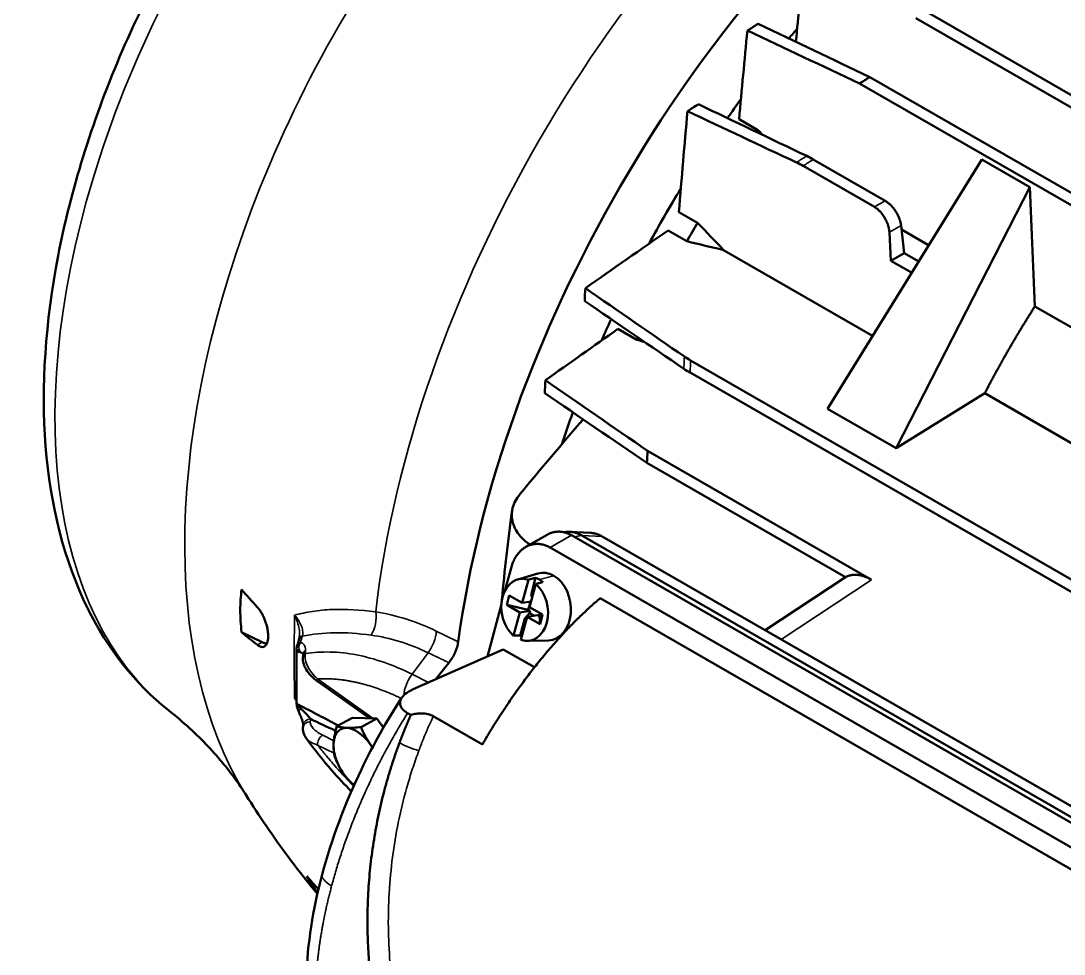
# Model space of a CAD drawing. Header units: millimetres. Extents: x 708 to 3306, y 798 to 2244.
# Drawn here: x 2744.2 to 2943.5, y 1126.9 to 1305.2 of the extents above; entities that cross this region are included whole.
import ezdxf

# ---------------------------------------------------------------- set-up
doc = ezdxf.new("R2010")
doc.units = ezdxf.units.MM
doc.header["$LTSCALE"] = 10
doc.layers.add('Visible (ISO)', color=7, linetype='Continuous', lineweight=50)
doc.layers.add('Visible Narrow (ISO)', color=7, linetype='Continuous', lineweight=35)

msp = doc.modelspace()

# ---------------------------------------------------------------- linework, layer by layer
at = {"layer": 'Visible (ISO)'}
for p, q in [((2915.11, 1305.78), (3086.25, 1207.23)), ((2917.09, 1307), (3088.37, 1208.36)), ((2904.39, 1293.27), (3075.51, 1194.73)), ((2906.35, 1294.5), (3077.65, 1195.86)), ((2881.36, 1286.43), (2884.95, 1284.36)), ((2893.6, 1277.52), (2907.21, 1269.67)), ((2895.53, 1278.76), (2909.26, 1270.85)), ((2898.24, 1231.1), (2927.71, 1278.75)), ((2927.71, 1278.75), (2936.89, 1273.46)), ((2911.34, 1223.56), (2936.89, 1273.46)), ((2936.89, 1273.46), (2937.86, 1250.68)), ((2869.86, 1268.71), (2873.45, 1266.64)), ((2912.93, 1260.85), (2912.31, 1266.13)), ((2912.4, 1265.34), (2917.57, 1262.36)), ((2871.42, 1263.12), (2867.83, 1265.19)), ((2910.08, 1264.85), (2910.38, 1259.39)), ((2878.41, 1261.44), (2906.87, 1245.05)), ((2912.93, 1260.85), (2910.38, 1259.39)), ((2910.38, 1259.39), (2914.33, 1257.12)), ((2915.67, 1259.28), (2912.93, 1260.85)), ((2937.86, 1250.68), (3016.22, 1205.56)), ((2861.82, 1244.29), (2858.23, 1246.36)), ((2872.12, 1240.32), (3003.71, 1164.55)), ((2872.01, 1238.02), (3002.65, 1162.79)), ((2928.29, 1234.07), (2911.34, 1223.56)), ((3005.79, 1189.44), (2928.29, 1234.07)), ((2911.34, 1223.56), (2898.24, 1231.1)), ((2863.87, 1223.08), (2906.68, 1198.43)), ((2863.78, 1220.77), (2901.7, 1198.93)), ((2847.93, 1207.51), (2848.17, 1207.55)), ((2852.98, 1207.4), (2849.06, 1207.59)), ((2844.71, 1207.04), (2840.63, 1204.7)), ((2978.54, 1132.54), (2849.36, 1206.93)), ((2980.38, 1132.58), (2851.32, 1206.9)), ((2983.49, 1132.86), (2855.25, 1206.71)), ((2972.72, 1131.2), (2845.28, 1204.59)), ((2836.66, 1196.34), (2837.81, 1200.65)), ((2839.09, 1198.51), (2842.96, 1199.64)), ((2839.96, 1194.01), (2841.14, 1198.45)), ((2841.37, 1193.2), (2842.55, 1197.63)), ((2842.51, 1198.82), (2841.65, 1195.58)), ((2901.7, 1198.93), (2886.33, 1188.8)), ((2841.96, 1195.4), (2841.65, 1195.58)), ((2841.65, 1195.58), (2841.88, 1195.13)), ((2833.32, 1183.8), (2835.97, 1193.77)), ((2837.48, 1195.43), (2837, 1193.62)), ((2837, 1193.62), (2839.47, 1192.19)), ((2837, 1193.62), (2841.11, 1192.71)), ((2837.48, 1195.43), (2839.96, 1194.01)), ((2839.96, 1194.01), (2841.66, 1194.27)), ((2841.52, 1194.25), (2841.11, 1192.71)), ((2961.22, 1133.63), (2854.84, 1194.9)), ((2838.29, 1187.76), (2839.47, 1192.19)), ((2839.47, 1192.19), (2841.47, 1192.5)), ((2840.44, 1191.04), (2841.34, 1192.05)), ((2840.89, 1191.38), (2842.88, 1191.69)), ((2841.47, 1192.5), (2841.11, 1192.71)), ((2841.47, 1192.5), (2841.34, 1192.05)), ((2841.34, 1192.05), (2842.16, 1191.58)), ((2841.37, 1193.2), (2843.84, 1191.77)), ((2843.23, 1191.49), (2842.88, 1191.69)), ((2843.38, 1192.04), (2843.23, 1191.49)), ((2843.84, 1191.77), (2843.36, 1189.95)), ((2839.58, 1187.8), (2840.44, 1191.04)), ((2839.7, 1186.94), (2840.89, 1191.38)), ((2840.75, 1190.86), (2840.44, 1191.04)), ((2840.89, 1191.38), (2843.36, 1189.95)), ((2843.36, 1189.95), (2843.23, 1191.49)), ((2786.35, 1188.4), (2790.29, 1186.5)), ((2840.91, 1186.75), (2844.94, 1186.85)), ((2796.86, 1175.12), (2796.86, 1185.14)), ((2836.34, 1185.14), (2819.13, 1177.51)), ((2836.34, 1185.14), (2842.3, 1181.71)), ((2825.94, 1182.59), (2823.38, 1179.39)), ((2810.77, 1171.97), (2801.08, 1178.86)), ((2804.53, 1170.44), (2807.52, 1172.07)), ((2807.52, 1172.07), (2812.17, 1171.93)), ((2809.18, 1170.3), (2812.17, 1171.93)), ((2812.17, 1171.93), (2813.43, 1170.16)), ((2818.06, 1172.96), (2818.69, 1172.6)), ((2818.74, 1172.62), (2818.69, 1172.6)), ((2822.97, 1172.36), (2832.34, 1166.97))]:
    msp.add_line(p, q, dxfattribs=at)
for centre, major_axis, ratio, start_param, end_param in [((2937.13, 1228.02), (-78.33, -136.01), 0.578093, 4.093967, 5.326944), ((2937.13, 1227.31), (69.86, 121.32), 0.578093, 1.251528, 1.269447), ((2937.13, 1227.31), (69.86, 121.32), 0.578093, 1.377558, 1.409497), ((2942.43, 1224.26), (69.86, 121.32), 0.578093, 1.402873, 1.406078), ((2937.13, 1227.31), (69.86, 121.32), 0.578093, 1.525449, 1.612175), ((2942.43, 1224.26), (69.86, 121.32), 0.578093, 1.554371, 1.583355), ((2937.13, 1227.31), (69.86, 121.32), 0.578093, 1.727766, 1.76008), ((2942.43, 1224.26), (69.86, 121.32), 0.578093, 1.731168, 1.734853), ((2937.13, 1227.31), (69.86, 121.32), 0.578093, 1.867778, 1.915816), ((2844.41, 1193.31), (-1, 6.42), 0.740119, 5.746972, 6.379624), ((2840.42, 1192.69), (-0.92, 5.9), 0.740119, 5.915125, 8.720411), ((2840.42, 1192.69), (0.92, -5.9), 0.740119, 5.915125, 8.720411), ((2841.75, 1192.9), (-0.94, 6.08), 0.740119, 5.746972, 5.910297), ((2841.75, 1192.9), (-0.94, 6.08), 0.740119, 5.583646, 5.746972), ((2844.41, 1193.31), (1, -6.42), 0.740119, 6.186747, 8.888564), ((2819.19, 1187.8), (1.5, 2.6), 0.578093, 5.781035, 5.78105), ((2899.3, 1249.81), (-76.14, -132.22), 0.578093, 5.494423, 5.497284), ((2841.75, 1192.9), (0.94, -6.08), 0.740119, 5.583646, 5.655436), ((2840.61, 1283.6), (-55.14, -95.76), 0.578093, 0.077724, 0.077727), ((2814.72, 1189.33), (-1.5, -2.6), 0.578093, 0.922137, 0.922161), ((2798.36, 1185.19), (-1.5, -0.01), 0.597482, 6.283133, 6.283347), ((2799.61, 1184.06), (-1.5, 0.12), 0.780337, 6.28164, 6.28172), ((2840.61, 1283.6), (55.14, 95.76), 0.578093, 3.553364, 3.55338), ((2798.36, 1175.12), (-1.5, 0), 0.575862, 0, 0.000042), ((2808.39, 1164.17), (-3.12, 5.7), 0.562762, 5.963754, 7.010951), ((2808.39, 1164.17), (-3.12, 5.7), 0.562762, 4.916556, 5.963754), ((2808.39, 1164.17), (-3.12, 5.7), 0.562762, 0.727766, 1.251365), ((2808.39, 1164.17), (3.12, -5.7), 0.562762, 1.650056, 1.774963), ((2808.39, 1164.17), (-3.12, 5.7), 0.562762, 1.251365, 1.774963), ((2808.39, 1164.17), (-3.12, 5.7), 0.562762, 1.774963, 2.250789)]:
    msp.add_ellipse(centre, major_axis=major_axis, ratio=ratio, start_param=start_param, end_param=end_param, dxfattribs=at)
for points, knots in [([(2838.45, 1388.75), (2828.2, 1382.84), (2818.15, 1375.08), (2799.33, 1356.72), (2790.56, 1346.13), (2775.1, 1323.22), (2768.41, 1310.92), (2757.72, 1285.73), (2753.73, 1272.86), (2748.88, 1247.69), (2748.04, 1235.4), (2749.83, 1212.61), (2752.46, 1202.09), (2760.77, 1185.28), (2765.98, 1178.6), (2772.39, 1173.51)], [1.570796, 1.570796, 1.570796, 1.570796, 1.903674, 1.903674, 2.235495, 2.235495, 2.565657, 2.565657, 2.896082, 2.896082, 3.228472, 3.228472, 3.560266, 3.560266, 3.842851, 3.842851, 3.842851, 3.842851]), ([(2839.55, 1214.83), (2839.19, 1214.4), (2838.9, 1213.96), (2838.42, 1213.07), (2838.24, 1212.61), (2838.06, 1211.91), (2838.02, 1211.67), (2837.96, 1211.2), (2837.95, 1210.97), (2837.96, 1210.27), (2838.03, 1209.81), (2838.22, 1209.11), (2838.3, 1208.88), (2838.49, 1208.43), (2838.6, 1208.21), (2838.97, 1207.55), (2839.27, 1207.13), (2839.81, 1206.51), (2840.01, 1206.31), (2840.42, 1205.92), (2840.64, 1205.73), (2841.04, 1205.41), (2841.22, 1205.28), (2841.41, 1205.15)], [0, 0, 0, 0, 0.0023456, 0.0023456, 0.0046912, 0.0046912, 0.005864, 0.005864, 0.0070368, 0.0070368, 0.0093824, 0.0093824, 0.0105552, 0.0105552, 0.011728, 0.011728, 0.0140736, 0.0140736, 0.0152464, 0.0152464, 0.0164192, 0.0164192, 0.01728097, 0.01728097, 0.01728097, 0.01728097]), ([(2841.14, 1198.45), (2841.36, 1198.51), (2841.58, 1198.57), (2841.81, 1198.63), (2842.04, 1198.69), (2842.28, 1198.75), (2842.51, 1198.82)], [0.010170828, 0.010170828, 0.010170828, 0.010170828, 0.011148918, 0.011148918, 0.011148918, 0.012178681, 0.012178681, 0.012178681, 0.012178681]), ([(2842.55, 1197.63), (2842.77, 1197.69), (2843, 1197.75), (2843.22, 1197.81), (2843.45, 1197.88), (2843.69, 1197.94), (2843.92, 1198)], [0.010170828, 0.010170828, 0.010170828, 0.010170828, 0.011148918, 0.011148918, 0.011148918, 0.012178681, 0.012178681, 0.012178681, 0.012178681]), ([(2789.38, 1193.16), (2789.52, 1193.01), (2789.65, 1192.85), (2789.91, 1192.49), (2790.04, 1192.29), (2790.29, 1191.88), (2790.4, 1191.66), (2790.62, 1191.2), (2790.73, 1190.96), (2790.91, 1190.48), (2791, 1190.23), (2791.14, 1189.74), (2791.21, 1189.49), (2791.31, 1189), (2791.35, 1188.76), (2791.4, 1188.3), (2791.41, 1188.07), (2791.41, 1187.85)], [0, 0, 0, 0, 0.000775437, 0.000775437, 0.001550874, 0.001550874, 0.002326311, 0.002326311, 0.003101748, 0.003101748, 0.003877186, 0.003877186, 0.004652623, 0.004652623, 0.00542806, 0.00542806, 0.006203497, 0.006203497, 0.006203497, 0.006203497]), ([(2838.29, 1187.76), (2838.5, 1187.76), (2838.71, 1187.77), (2838.92, 1187.78), (2839.14, 1187.79), (2839.36, 1187.79), (2839.58, 1187.8)], [0.010170828, 0.010170828, 0.010170828, 0.010170828, 0.011148918, 0.011148918, 0.011148918, 0.012178681, 0.012178681, 0.012178681, 0.012178681]), ([(2791.41, 1187.5), (2791.41, 1187.28), (2791.4, 1187.09), (2791.35, 1186.72), (2791.31, 1186.55), (2791.21, 1186.25), (2791.14, 1186.12), (2791, 1185.9), (2790.91, 1185.81), (2790.73, 1185.67), (2790.63, 1185.62), (2790.41, 1185.58), (2790.29, 1185.57), (2790.04, 1185.62), (2789.92, 1185.66), (2789.65, 1185.79), (2789.52, 1185.87), (2789.38, 1185.98)], [0, 0, 0, 0, 0.000775177, 0.000775177, 0.001550354, 0.001550354, 0.002325532, 0.002325532, 0.003100709, 0.003100709, 0.003875886, 0.003875886, 0.004651063, 0.004651063, 0.005426241, 0.005426241, 0.006201418, 0.006201418, 0.006201418, 0.006201418]), ([(2825.94, 1182.59), (2826.18, 1182.88), (2826.4, 1183.2), (2826.79, 1183.85), (2826.97, 1184.18), (2827.27, 1184.87), (2827.4, 1185.22), (2827.6, 1185.91), (2827.68, 1186.25), (2827.72, 1186.59)], [0, 0, 0, 0, 0.001148241, 0.001148241, 0.002296482, 0.002296482, 0.003444722, 0.003444722, 0.004592963, 0.004592963, 0.004592963, 0.004592963]), ([(2797.01, 1185.05), (2797.02, 1185.04), (2797.04, 1185.03), (2797.16, 1184.94), (2797.27, 1184.87), (2797.62, 1184.61), (2797.87, 1184.44), (2798.12, 1184.26)], [0, 0, 0, 0, 0.0058684, 0.0058684, 0.0528156, 0.0528156, 0.1613336, 0.1613336, 0.1613336, 0.1613336]), ([(2797.68, 1184.54), (2797.59, 1184.59), (2797.51, 1184.63), (2797.39, 1184.67), (2797.36, 1184.68), (2797.31, 1184.66), (2797.29, 1184.65), (2797.27, 1184.62), (2797.27, 1184.6), (2797.27, 1184.56)], [0.0035145401, 0.0035145401, 0.0035145401, 0.0035145401, 0.0039556559, 0.0039556559, 0.0041762137, 0.0041762137, 0.0042864927, 0.0042864927, 0.0043967716, 0.0043967716, 0.0043967716, 0.0043967716]), ([(2798.12, 1184.18), (2798.12, 1184.25), (2798.12, 1184.28), (2798.11, 1184.29), (2798.11, 1184.29), (2798.11, 1184.29)], [0, 0, 0, 0, 0.1071596, 0.1071596, 0.1311482, 0.1311482, 0.1311482, 0.1311482]), ([(2801.07, 1178.86), (2800.8, 1179.05), (2800.54, 1179.26), (2800.11, 1179.62), (2799.93, 1179.79), (2799.63, 1180.08), (2799.51, 1180.21), (2799.03, 1180.74), (2798.72, 1181.17), (2798.35, 1181.92), (2798.23, 1182.21), (2798.08, 1182.85), (2798.04, 1183.19), (2798.07, 1183.53)], [0.0005272, 0.0005272, 0.0005272, 0.0005272, 0.1153784, 0.1153784, 0.2018882, 0.2018882, 0.2667581, 0.2667581, 0.4622386, 0.4622386, 0.5781525, 0.5781525, 0.6995477, 0.6995477, 0.6995477, 0.6995477]), ([(2801.74, 1142.1), (2803.51, 1148.77), (2806.08, 1155.65), (2811.5, 1166.91), (2814.1, 1171.53), (2816.92, 1175.87)], [0, 0, 0, 0, 2.188785, 2.188785, 3.756792, 3.756792, 3.756792, 3.756792]), ([(2819.13, 1177.51), (2818.53, 1177.24), (2818.03, 1176.95), (2817.41, 1176.45), (2817.23, 1176.27), (2816.93, 1175.9), (2816.81, 1175.7), (2816.69, 1175.4), (2816.66, 1175.3), (2816.62, 1175.09), (2816.61, 1174.98), (2816.61, 1174.66), (2816.66, 1174.44), (2816.82, 1174.11), (2816.89, 1174), (2817.05, 1173.78), (2817.14, 1173.67), (2817.35, 1173.46), (2817.48, 1173.35), (2817.75, 1173.15), (2817.9, 1173.05), (2818.06, 1172.96)], [0, 0, 0, 0, 0.00270787, 0.00270787, 0.0040618, 0.0040618, 0.00541574, 0.00541574, 0.0060927, 0.0060927, 0.00676967, 0.00676967, 0.00812361, 0.00812361, 0.00880057, 0.00880057, 0.00947754, 0.00947754, 0.01015451, 0.01015451, 0.01083147, 0.01083147, 0.01083147, 0.01083147]), ([(2797.32, 1173.1), (2797.31, 1173.12), (2797.3, 1173.15), (2797.26, 1173.24), (2797.23, 1173.31), (2797.11, 1173.6), (2797.04, 1173.82), (2796.95, 1174.21), (2796.92, 1174.36), (2796.87, 1174.71), (2796.86, 1174.9), (2796.86, 1175.08)], [0.0000025, 0.0000025, 0.0000025, 0.0000025, 0.007892, 0.007892, 0.0315788, 0.0315788, 0.1030823, 0.1030823, 0.1497242, 0.1497242, 0.2086538, 0.2086538, 0.2086538, 0.2086538]), ([(2797.28, 1174.52), (2797.28, 1174.52), (2797.28, 1174.52), (2797.28, 1174.52), (2797.27, 1174.52), (2797.27, 1174.51), (2797.27, 1174.51)], [-0.00000006, -0.00000006, -0.00000006, -0.00000006, 0, 0, 0, 0.00002397473, 0.00002397473, 0.00002397473, 0.00002397473]), ([(2797.27, 1174.51), (2797.27, 1174.48), (2797.27, 1174.44), (2797.29, 1174.37), (2797.31, 1174.33), (2797.36, 1174.23), (2797.39, 1174.18), (2797.51, 1174.01), (2797.59, 1173.92), (2797.68, 1173.83)], [0, 0, 0, 0, 0.0001114219, 0.0001114219, 0.0002228438, 0.0002228438, 0.0004456876, 0.0004456876, 0.0008913752, 0.0008913752, 0.0008913752, 0.0008913752]), ([(2797.68, 1173.83), (2798.03, 1173.47), (2798.37, 1173.13), (2798.84, 1172.63), (2798.99, 1172.46), (2799.28, 1172.15), (2799.41, 1171.99), (2799.52, 1171.85)], [0, 0, 0, 0, 0.001839259, 0.001839259, 0.002758888, 0.002758888, 0.003678517, 0.003678517, 0.003678517, 0.003678517]), ([(2787.23, 1157.26), (2786.68, 1158.13), (2786.06, 1159.08), (2784.63, 1161.08), (2783.82, 1162.13), (2782.02, 1164.32), (2781.03, 1165.45), (2778.86, 1167.75), (2777.68, 1168.91), (2775.16, 1171.23), (2773.81, 1172.38), (2772.39, 1173.51)], [3.6289628, 3.6289628, 3.6289628, 3.6289628, 3.6717405, 3.6717405, 3.7145182, 3.7145182, 3.7572959, 3.7572959, 3.8000736, 3.8000736, 3.8428513, 3.8428513, 3.8428513, 3.8428513]), ([(2798.12, 1170.71), (2798.12, 1170.71), (2798.12, 1170.71), (2798.12, 1170.73), (2798.12, 1170.76), (2798.11, 1170.84), (2798.1, 1170.91), (2798.06, 1171.1), (2798.03, 1171.25), (2797.98, 1171.43), (2797.97, 1171.46), (2797.94, 1171.54), (2797.93, 1171.59), (2797.86, 1171.79), (2797.81, 1171.94), (2797.63, 1172.42), (2797.48, 1172.76), (2797.32, 1173.1)], [0.016641, 0.016641, 0.016641, 0.016641, 0.0248546, 0.0248546, 0.0534983, 0.0534983, 0.0965489, 0.0965489, 0.1655775, 0.1655775, 0.1798451, 0.1798451, 0.2012492, 0.2012492, 0.2655453, 0.2655453, 0.3934609, 0.3934609, 0.3934609, 0.3934609]), ([(2818.74, 1172.62), (2819.03, 1172.71), (2819.35, 1172.78), (2819.86, 1172.86), (2820.04, 1172.88), (2820.41, 1172.9), (2820.6, 1172.9), (2820.98, 1172.89), (2821.18, 1172.88), (2821.57, 1172.83), (2821.77, 1172.8), (2822.15, 1172.7), (2822.33, 1172.65), (2822.67, 1172.52), (2822.82, 1172.44), (2822.97, 1172.36)], [0, 0, 0, 0, 0.001170948, 0.001170948, 0.001756422, 0.001756422, 0.002341897, 0.002341897, 0.002927371, 0.002927371, 0.003512845, 0.003512845, 0.004098319, 0.004098319, 0.004683793, 0.004683793, 0.004683793, 0.004683793]), ([(2798.72, 1168.09), (2798.55, 1168.32), (2798.4, 1168.58), (2798.12, 1169.25), (2798.03, 1169.7), (2798.07, 1170.16)], [0, 0, 0, 0, 0.1156808, 0.1156808, 0.2812026, 0.2812026, 0.2812026, 0.2812026]), ([(2803.93, 1167.26), (2803.94, 1167.52), (2803.97, 1167.77), (2804.04, 1168.29), (2804.08, 1168.55), (2804.24, 1169.35), (2804.38, 1169.89), (2804.53, 1170.44)], [0.003797434, 0.003797434, 0.003797434, 0.003797434, 0.004743184, 0.004743184, 0.005688934, 0.005688934, 0.007580434, 0.007580434, 0.007580434, 0.007580434]), ([(2806.44, 1170.14), (2806.04, 1170.15), (2805.69, 1170.19), (2805.06, 1170.29), (2804.78, 1170.36), (2804.53, 1170.44)], [0.006539901, 0.006539901, 0.006539901, 0.006539901, 0.008433286, 0.008433286, 0.01032667, 0.01032667, 0.01032667, 0.01032667]), ([(2809.18, 1170.3), (2808.68, 1170.24), (2808.19, 1170.19), (2807.27, 1170.14), (2806.83, 1170.13), (2806.44, 1170.14)], [0.002750883, 0.002750883, 0.002750883, 0.002750883, 0.004645392, 0.004645392, 0.006539901, 0.006539901, 0.006539901, 0.006539901]), ([(2810.9, 1167.05), (2810.72, 1167.3), (2810.55, 1167.57), (2810.22, 1168.1), (2810.07, 1168.36), (2809.65, 1169.18), (2809.4, 1169.73), (2809.18, 1170.3)], [0.003797434, 0.003797434, 0.003797434, 0.003797434, 0.004743184, 0.004743184, 0.005688934, 0.005688934, 0.007580434, 0.007580434, 0.007580434, 0.007580434]), ([(2807.31, 1157.99), (2806.04, 1159.28), (2804.8, 1160.63), (2801.92, 1163.95), (2800.29, 1165.98), (2798.73, 1168.08)], [1.575956, 1.575956, 1.575956, 1.575956, 2.152715, 2.152715, 2.952321, 2.952321, 2.952321, 2.952321]), ([(2804.16, 1164.55), (2804.06, 1164.96), (2803.99, 1165.39), (2803.9, 1166.29), (2803.89, 1166.76), (2803.93, 1167.26)], [0.000000238, 0.000000238, 0.000000238, 0.000000238, 0.001898836, 0.001898836, 0.003797434, 0.003797434, 0.003797434, 0.003797434]), ([(2805.88, 1161.3), (2805.7, 1161.56), (2805.52, 1161.82), (2805.2, 1162.35), (2805.05, 1162.62), (2804.63, 1163.43), (2804.38, 1163.99), (2804.16, 1164.55)], [0.003797434, 0.003797434, 0.003797434, 0.003797434, 0.004743184, 0.004743184, 0.005688934, 0.005688934, 0.007580434, 0.007580434, 0.007580434, 0.007580434]), ([(2807.8, 1159.1), (2807.55, 1159.34), (2807.3, 1159.58), (2806.64, 1160.3), (2806.24, 1160.78), (2805.88, 1161.3)], [0.000863838, 0.000863838, 0.000863838, 0.000863838, 0.001898836, 0.001898836, 0.003797434, 0.003797434, 0.003797434, 0.003797434]), ([(2787.23, 1157.26), (2789.68, 1153.32), (2792.37, 1149.36), (2797.06, 1143.08), (2798.9, 1140.74), (2800.83, 1138.42)], [3.62896282, 3.62896282, 3.62896282, 3.62896282, 3.68462566, 3.68462566, 3.71789972, 3.71789972, 3.71789972, 3.71789972]), ([(2798.82, 1141.78), (2799.03, 1141.41), (2799.27, 1141.03), (2799.78, 1140.24), (2800.05, 1139.83), (2800.52, 1139.16), (2800.7, 1138.91), (2800.89, 1138.66)], [-0.000563267, -0.000563267, -0.000563267, -0.000563267, 0.001935135, 0.001935135, 0.004433537, 0.004433537, 0.005898681, 0.005898681, 0.005898681, 0.005898681])]:
    msp.add_open_spline(points, degree=3, knots=knots, dxfattribs=at)
for points in [[(2892.22, 1301.26), (2892.7, 1306.13), (2893.18, 1311.01), (2893.67, 1315.88)], [(2881.36, 1286.43), (2881.88, 1292.08), (2882.41, 1297.73), (2882.95, 1303.36)], [(2882.95, 1303.36), (2883.65, 1303.81), (2884.34, 1304.25), (2885.04, 1304.69)], [(2904.39, 1293.27), (2897.25, 1296.64), (2890.1, 1300), (2882.95, 1303.36)], [(2885.04, 1304.69), (2892.14, 1301.3), (2899.25, 1297.9), (2906.35, 1294.5)], [(2906.35, 1294.5), (2905.7, 1294.09), (2905.05, 1293.68), (2904.39, 1293.27)], [(2871.53, 1287.97), (2872.22, 1288.41), (2872.91, 1288.86), (2873.59, 1289.31)], [(2873.59, 1289.31), (2880.49, 1286.01), (2887.39, 1282.71), (2894.29, 1279.42)], [(2869.86, 1268.71), (2870.39, 1275.14), (2870.95, 1281.56), (2871.53, 1287.97)], [(2892.34, 1278.17), (2885.4, 1281.44), (2878.47, 1284.7), (2871.53, 1287.97)], [(2884.95, 1284.36), (2885.27, 1284.05), (2885.59, 1283.73), (2885.91, 1283.42)], [(2894.29, 1279.42), (2894.7, 1279.22), (2895.11, 1279), (2895.53, 1278.76)], [(2893.6, 1277.52), (2893.18, 1277.76), (2892.76, 1277.98), (2892.34, 1278.17)], [(2873.45, 1266.64), (2875.1, 1264.91), (2876.76, 1263.17), (2878.41, 1261.44)], [(2852.01, 1254.15), (2857.26, 1257.84), (2862.53, 1261.52), (2867.83, 1265.19)], [(2878.41, 1261.44), (2876.08, 1261.99), (2873.75, 1262.56), (2871.42, 1263.12)], [(2851.88, 1251.69), (2851.92, 1252.51), (2851.96, 1253.33), (2852.01, 1254.15)], [(2852.01, 1254.15), (2858.31, 1249.79), (2864.62, 1245.44), (2870.92, 1241.08)], [(2870.82, 1238.76), (2864.5, 1243.07), (2858.19, 1247.38), (2851.88, 1251.69)], [(2844.38, 1236.55), (2848.99, 1239.83), (2853.6, 1243.1), (2858.23, 1246.36)], [(2863.32, 1243.88), (2862.82, 1244.02), (2862.32, 1244.16), (2861.82, 1244.29)], [(2870.92, 1241.08), (2871.3, 1240.81), (2871.7, 1240.56), (2872.12, 1240.32)], [(2872.01, 1238.02), (2871.59, 1238.26), (2871.19, 1238.51), (2870.82, 1238.76)], [(2844.27, 1234.08), (2844.31, 1234.9), (2844.34, 1235.73), (2844.38, 1236.55)], [(2844.38, 1236.55), (2850.88, 1232.06), (2857.37, 1227.57), (2863.87, 1223.08)], [(2863.78, 1220.77), (2857.28, 1225.21), (2850.77, 1229.64), (2844.27, 1234.08)], [(2851.59, 1229.09), (2847.53, 1224.35), (2843.52, 1219.6), (2839.55, 1214.83)], [(2863.87, 1223.08), (2863.84, 1222.31), (2863.81, 1221.54), (2863.78, 1220.77)], [(2836.06, 1194.52), (2836.59, 1200.28), (2837.24, 1205.94), (2838, 1211.52)], [(2786.35, 1196.57), (2786.19, 1195.3), (2786.03, 1192.68), (2786.19, 1189.86), (2786.35, 1188.4)], [(2789.38, 1193.16), (2788.34, 1194.29), (2787.33, 1195.42), (2786.35, 1196.57)], [(2786.35, 1188.4), (2787.33, 1187.58), (2788.34, 1186.77), (2789.38, 1185.98)], [(2797.31, 1186.94), (2797.39, 1187.17), (2797.44, 1187.44), (2797.44, 1187.75)], [(2797.44, 1187.76), (2797.44, 1187.77), (2797.44, 1187.79), (2797.44, 1187.81)], [(2796.86, 1185.17), (2796.86, 1185.44), (2796.89, 1185.71), (2796.98, 1185.97)], [(2796.99, 1185.99), (2797.09, 1186.29), (2797.19, 1186.58), (2797.29, 1186.88)], [(2797.29, 1186.88), (2797.3, 1186.9), (2797.3, 1186.92), (2797.31, 1186.94)], [(2796.86, 1185.14), (2796.86, 1185.14), (2796.86, 1185.15), (2796.86, 1185.16)], [(2798.07, 1183.53), (2798.08, 1183.75), (2798.1, 1183.97), (2798.12, 1184.18)], [(2796.86, 1175.08), (2796.86, 1175.09), (2796.86, 1175.1), (2796.86, 1175.1)], [(2797.28, 1174.52), (2799.77, 1173.26), (2802.27, 1171.93), (2804.77, 1170.57)], [(2804.3, 1169.58), (2802.7, 1170.33), (2801.1, 1171.08), (2799.52, 1171.85)], [(2798.07, 1170.16), (2798.09, 1170.35), (2798.1, 1170.53), (2798.12, 1170.71)], [(2798.73, 1168.09), (2798.72, 1168.09), (2798.72, 1168.09), (2798.72, 1168.09)], [(2811.37, 1166.42), (2811.21, 1166.63), (2811.05, 1166.83), (2810.9, 1167.05)], [(2815.95, 1150.26), (2815.95, 1150.26), (2815.95, 1150.26), (2815.95, 1150.26)], [(2798.75, 1122.59), (2798.92, 1128.73), (2799.95, 1135.39), (2801.74, 1142.1)], [(2801.04, 1139.3), (2800.29, 1140.12), (2799.55, 1140.95), (2798.82, 1141.78)]]:
    msp.add_open_spline(points, degree=3, dxfattribs=at)
for points, weights in [([(2910.08, 1264.85), (2909.96, 1266.81), (2908.81, 1268.75), (2907.21, 1269.67)], [1, 0.828763216985, 0.828763216985, 1]), ([(2909.26, 1270.85), (2910.86, 1269.93), (2912.09, 1268.03), (2912.31, 1266.13)], [1, 0.828763216985, 0.828763216985, 1]), ([(2937.86, 1250.68), (2934.45, 1245.32), (2931.25, 1239.77), (2928.29, 1234.07)], [1, 0.998356005509, 0.998356005509, 1]), ([(2844.71, 1207.04), (2846.19, 1207.9), (2847.83, 1207.81), (2849.36, 1206.93)], [0.859009487159, 0.855679879384, 0.902676716998, 1]), ([(2851.32, 1206.9), (2850.31, 1207.49), (2849.23, 1207.71), (2848.17, 1207.55)], [1, 0.965885188296, 0.955022423461, 0.967411705495]), ([(2852.98, 1207.4), (2853.77, 1207.36), (2854.53, 1207.12), (2855.25, 1206.71)], [0.890040173386, 0.914115282113, 0.950768557651, 1]), ([(2845.28, 1204.59), (2842, 1206.48), (2838.93, 1204.86), (2837.81, 1200.65)], [1, 0.811792362023, 0.811792362023, 1]), ([(2901.7, 1198.93), (2903.04, 1199.7), (2904.79, 1199.52), (2906.68, 1198.43)], [1, 0.949859416189, 0.949859416189, 1]), ([(2832.34, 1166.97), (2839.09, 1178.56), (2846.83, 1188.17), (2854.84, 1194.9)], [1, 0.96864839901, 0.96864839901, 1]), ([(2790.29, 1186.5), (2790.6, 1186.35), (2790.91, 1186.26), (2791.2, 1186.25)], [1, 0.960205995303, 0.929659786447, 0.908361373432]), ([(2816.5, 1167.26), (2817.18, 1169.07), (2817.91, 1170.86), (2818.69, 1172.6)], [1, 0.99939893177, 0.99939893177, 1]), ([(2812.62, 1113.05), (2808.58, 1130.63), (2809.94, 1149.7), (2816.5, 1167.26)], [1, 0.947403746656, 0.947403746656, 1]), ([(2961.22, 1133.63), (2950.07, 1128.72), (2939.7, 1120.62), (2931.11, 1110.09)], [1, 0.96864839901, 0.96864839901, 1])]:
    msp.add_rational_spline(points, weights, degree=3, dxfattribs=at)
at = {"layer": 'Visible Narrow (ISO)'}
for p, q in [((2907.21, 1269.67), (2909.26, 1270.85)), ((2912.31, 1266.13), (2910.08, 1264.85)), ((2849.36, 1206.93), (2845.28, 1204.59)), ((2849.82, 1206.67), (2851.32, 1206.9)), ((2855.25, 1206.71), (2851.32, 1206.9)), ((2843.24, 1198.48), (2845.98, 1199.21)), ((2906.68, 1198.43), (2889.4, 1187.04)), ((2789.38, 1185.98), (2790.29, 1186.5)), ((2821.97, 1184.5), (2818.93, 1180.38)), ((2818.93, 1180.38), (2822.07, 1178.81)), ((2800.86, 1179.49), (2811.46, 1171.95)), ((2801.86, 1168.74), (2803.96, 1167.68)), ((2804.02, 1165.28), (2800.86, 1166.86)), ((2804.36, 1164.3), (2804.16, 1164.55))]:
    msp.add_line(p, q, dxfattribs=at)
for centre, major_axis, ratio, start_param, end_param in [((2842.59, 1282.46), (-64.84, -112.59), 0.578093, 3.925057, 6.197112), ((2876.25, 1263.08), (-71.11, -123.48), 0.578093, 3.925057, 5.983224), ((2921.35, 1237.1), (-77.99, -135.42), 0.578093, 4.067813, 5.353097), ((2808.23, 1190.87), (0.72, 5.15), 0.728439, 4.190101, 5.092608), ((2818.48, 1188.2), (-1.5, -2.6), 0.578093, 2.575079, 2.575093), ((2800.32, 1185.84), (-3.03, 1.04), 0.629926, 5.777046, 6.282761), ((2800.34, 1185.93), (-3.03, 1.02), 0.616941, 5.777797, 6.282812), ((2819.8, 1187.29), (2.25, 4.69), 0.639205, 4.403732, 5.283277), ((2798.67, 1185.62), (-0.41, -1.44), 0.913641, 4.354275, 5.702293), ((2818.26, 1187.3), (-1.5, -2.6), 0.578093, 1.266554, 1.266584), ((2798.36, 1185.19), (-1.5, -0.01), 0.597482, 0.000162, 0.752169), ((2798.36, 1185.14), (-1.5, 0), 0.575862, 0.000103, 0.759218), ((2799.56, 1183.42), (-1.5, 0.11), 0.780336, 5.538498, 6.281574), ((2799.61, 1184.06), (-1.5, 0.12), 0.780337, 5.55107, 6.281666), ((2839.9, 1284.01), (-55.14, -95.76), 0.578093, 0.405142, 0.405154), ((2821.1, 1177.58), (-2.33, -4.65), 0.642193, 4.414105, 5.275541), ((2801.95, 1180.08), (-0.87, -1.22), 0.540581, 5.550422, 6.283185), ((2798.36, 1175.12), (-1.5, 0), 0.575862, 0.000042, 0.759218), ((2798.36, 1175.07), (-1.5, 0.01), 0.553801, 0, 0.762264), ((2798.67, 1173.75), (-1.35, -0.64), 0.413277, 5.324245, 6.28349), ((2799.61, 1170.57), (-1.49, 0.14), 0.849705, 4.85394, 6.283023), ((2799.56, 1170.03), (-1.49, 0.13), 0.850075, 4.845768, 6.282988), ((2812.23, 1166.27), (3, -5.48), 0.562762, 2.062338, 2.221569), ((2801.95, 1167.46), (-0.67, -1.34), 0.640961, 3.889417, 5.460213), ((2818.66, 1166.82), (2.99, -1.14), 0.152261, 3.963643, 5.312841), ((2807.54, 1140.56), (-5.8, 1.54), 0.343558, 0.000175, 0.907698), ((2921.36, 1237.11), (-77.99, -135.43), 0.578093, 5.763718, 5.763723)]:
    msp.add_ellipse(centre, major_axis=major_axis, ratio=ratio, start_param=start_param, end_param=end_param, dxfattribs=at)
for points, knots in [([(2892.34, 1278.17), (2892.63, 1278.35), (2892.91, 1278.54), (2893.19, 1278.72), (2893.48, 1278.9), (2893.76, 1279.08), (2894.05, 1279.26), (2894.08, 1279.28), (2894.11, 1279.3), (2894.14, 1279.32), (2894.19, 1279.35), (2894.24, 1279.39), (2894.29, 1279.42)], [0, 0, 0, 0, 0.001274022, 0.001274022, 0.001274022, 0.002548043, 0.002548043, 0.002548043, 0.002685815, 0.002685815, 0.002685815, 0.002906724, 0.002906724, 0.002906724, 0.002906724]), ([(2895.53, 1278.76), (2895.5, 1278.75), (2895.48, 1278.73), (2895.45, 1278.71), (2895.16, 1278.53), (2894.88, 1278.34), (2894.6, 1278.16), (2894.3, 1277.97), (2894.01, 1277.79), (2893.72, 1277.6), (2893.68, 1277.57), (2893.64, 1277.54), (2893.6, 1277.52)], [0, 0, 0, 0, 0.000119967, 0.000119967, 0.000119967, 0.00140119, 0.00140119, 0.00140119, 0.002714357, 0.002714357, 0.002714357, 0.002901682, 0.002901682, 0.002901682, 0.002901682]), ([(2870.82, 1238.76), (2870.83, 1239.1), (2870.85, 1239.44), (2870.86, 1239.78), (2870.88, 1240.12), (2870.89, 1240.45), (2870.91, 1240.79), (2870.91, 1240.86), (2870.92, 1240.93), (2870.92, 1241.01), (2870.92, 1241.03), (2870.92, 1241.05), (2870.92, 1241.08)], [0, 0, 0, 0, 0.001274014, 0.001274014, 0.001274014, 0.002548028, 0.002548028, 0.002548028, 0.002816748, 0.002816748, 0.002816748, 0.002906724, 0.002906724, 0.002906724, 0.002906724]), ([(2872.12, 1240.32), (2872.12, 1240.27), (2872.12, 1240.22), (2872.11, 1240.17), (2872.1, 1239.83), (2872.08, 1239.48), (2872.06, 1239.13), (2872.04, 1238.76), (2872.02, 1238.39), (2872.01, 1238.02)], [0, 0, 0, 0, 0.000187496, 0.000187496, 0.000187496, 0.001500491, 0.001500491, 0.001500491, 0.002901682, 0.002901682, 0.002901682, 0.002901682]), ([(2796.49, 1175.82), (2796.43, 1178.31), (2796.39, 1180.88), (2796.39, 1186.17), (2796.43, 1188.88), (2796.49, 1191.66)], [0, 0, 0, 0, 0.00969504, 0.00969504, 0.01939009, 0.01939009, 0.01939009, 0.01939009]), ([(2796.49, 1191.66), (2797.03, 1191.81), (2797.59, 1191.95), (2798.74, 1192.2), (2799.32, 1192.31), (2801.11, 1192.58), (2802.35, 1192.7), (2806.23, 1192.86), (2809, 1192.71), (2811.98, 1192.29)], [0, 0, 0, 0, 0.00328671, 0.00328671, 0.00657341, 0.00657341, 0.01314682, 0.01314682, 0.02629364, 0.02629364, 0.02629364, 0.02629364]), ([(2796.49, 1191.66), (2796.77, 1191.35), (2797.01, 1191.04), (2797.43, 1190.39), (2797.6, 1190.06), (2797.87, 1189.39), (2797.97, 1189.05), (2798.06, 1188.38), (2798.06, 1188.05), (2797.99, 1187.72)], [-0.000018995, -0.000018995, -0.000018995, -0.000018995, 0.001440979, 0.001440979, 0.002900953, 0.002900953, 0.004360927, 0.004360927, 0.005820902, 0.005820902, 0.005820902, 0.005820902]), ([(2797.44, 1187.81), (2797.45, 1188.2), (2797.41, 1188.61), (2797.28, 1189.46), (2797.17, 1189.91), (2796.95, 1190.57), (2796.87, 1190.79), (2796.74, 1191.12), (2796.69, 1191.23), (2796.59, 1191.44), (2796.54, 1191.55), (2796.49, 1191.66)], [0.001580677, 0.001580677, 0.001580677, 0.001580677, 0.002874623, 0.002874623, 0.004311935, 0.004311935, 0.00503059, 0.00503059, 0.005389918, 0.005389918, 0.005749246, 0.005749246, 0.005749246, 0.005749246]), ([(2811.98, 1192.29), (2813.88, 1192), (2815.8, 1191.55), (2819.66, 1190.33), (2821.59, 1189.56), (2823.53, 1188.62)], [0, 0, 0, 0, 0.00834081, 0.00834081, 0.01668162, 0.01668162, 0.01668162, 0.01668162]), ([(2811.12, 1187.85), (2808.64, 1188.19), (2806.31, 1188.34), (2801.93, 1188.28), (2799.88, 1188.06), (2797.98, 1187.67)], [0, 0, 0, 0, 0.0108236, 0.0108236, 0.02164721, 0.02164721, 0.02164721, 0.02164721]), ([(2821.97, 1184.5), (2820.15, 1185.38), (2818.33, 1186.09), (2814.71, 1187.2), (2812.91, 1187.6), (2811.12, 1187.85)], [0, 0, 0, 0, 0.00783037, 0.00783037, 0.01566074, 0.01566074, 0.01566074, 0.01566074]), ([(2796.98, 1185.97), (2797, 1186.04), (2797.03, 1186.11), (2797.13, 1186.25), (2797.2, 1186.32), (2797.38, 1186.43), (2797.48, 1186.46), (2797.59, 1186.48)], [0.000882056, 0.000882056, 0.000882056, 0.000882056, 0.001284156, 0.001284156, 0.001926233, 0.001926233, 0.002568311, 0.002568311, 0.002568311, 0.002568311]), ([(2797.59, 1186.48), (2797.73, 1186.44), (2797.87, 1186.38), (2798.1, 1186.21), (2798.21, 1186.11), (2798.39, 1185.86), (2798.46, 1185.71), (2798.56, 1185.36), (2798.58, 1185.16), (2798.56, 1184.93)], [0, 0, 0, 0, 0.001107946, 0.001107946, 0.002215892, 0.002215892, 0.003323838, 0.003323838, 0.004431784, 0.004431784, 0.004431784, 0.004431784]), ([(2798.52, 1184.29), (2798.44, 1183.89), (2798.45, 1183.47), (2798.63, 1182.63), (2798.79, 1182.2), (2799.22, 1181.38), (2799.49, 1180.99), (2800.12, 1180.22), (2800.47, 1179.84), (2800.86, 1179.49)], [0, 0, 0, 0, 0.001750967, 0.001750967, 0.003501935, 0.003501935, 0.005252902, 0.005252902, 0.007003869, 0.007003869, 0.007003869, 0.007003869]), ([(2798.52, 1184.29), (2799.29, 1184.42), (2800.06, 1184.52), (2801.65, 1184.63), (2802.46, 1184.65), (2804.92, 1184.59), (2806.59, 1184.41), (2810, 1183.76), (2811.74, 1183.28), (2815.29, 1182.05), (2817.11, 1181.28), (2818.93, 1180.38)], [0.00390885, 0.00390885, 0.00390885, 0.00390885, 0.00787805, 0.00787805, 0.01184725, 0.01184725, 0.01978566, 0.01978566, 0.02772406, 0.02772406, 0.03566246, 0.03566246, 0.03566246, 0.03566246]), ([(2796.86, 1175.6), (2796.81, 1175.64), (2796.75, 1175.67), (2796.63, 1175.74), (2796.56, 1175.78), (2796.49, 1175.82)], [0.0050907277, 0.0050907277, 0.0050907277, 0.0050907277, 0.0054158308, 0.0054158308, 0.0057768862, 0.0057768862, 0.0057768862, 0.0057768862]), ([(2799.47, 1171.31), (2799.45, 1171.05), (2799.52, 1170.8), (2799.77, 1170.32), (2799.96, 1170.09), (2800.4, 1169.66), (2800.65, 1169.46), (2801.21, 1169.08), (2801.52, 1168.9), (2801.86, 1168.74)], [0.000937557, 0.000937557, 0.000937557, 0.000937557, 0.002421185, 0.002421185, 0.003904812, 0.003904812, 0.005388439, 0.005388439, 0.006872066, 0.006872066, 0.006872066, 0.006872066]), ([(2800.86, 1166.86), (2800.47, 1166.98), (2800.11, 1167.12), (2799.5, 1167.42), (2799.23, 1167.59), (2798.9, 1167.88), (2798.81, 1167.98), (2798.73, 1168.09)], [0, 0, 0, 0, 0.001751331, 0.001751331, 0.003502663, 0.003502663, 0.004397727, 0.004397727, 0.004397727, 0.004397727]), ([(2820.21, 1165.8), (2819.82, 1164.75), (2819.45, 1163.69), (2818.74, 1161.55), (2818.41, 1160.47), (2817.47, 1157.22), (2816.92, 1155.04), (2815.53, 1148.46), (2814.91, 1144.03), (2814.53, 1138.44), (2814.47, 1137.31), (2814.39, 1135.07), (2814.38, 1133.96), (2814.38, 1130.64), (2814.47, 1128.45), (2814.95, 1121.95), (2815.57, 1117.72), (2816.51, 1113.58)], [0, 0, 0, 0, 0.00340053, 0.00340053, 0.00680106, 0.00680106, 0.01360211, 0.01360211, 0.02720423, 0.02720423, 0.03060475, 0.03060475, 0.03400528, 0.03400528, 0.04080634, 0.04080634, 0.05440845, 0.05440845, 0.05440845, 0.05440845])]:
    msp.add_open_spline(points, degree=3, knots=knots, dxfattribs=at)
for points in [[(2797.44, 1187.75), (2797.44, 1187.76), (2797.44, 1187.76), (2797.44, 1187.76)], [(2797.98, 1187.67), (2797.85, 1187.28), (2797.72, 1186.88), (2797.59, 1186.48)], [(2797.99, 1187.72), (2797.99, 1187.71), (2797.99, 1187.69), (2797.98, 1187.67)], [(2823.53, 1188.62), (2824.93, 1187.94), (2826.33, 1187.27), (2827.72, 1186.59)], [(2798.56, 1184.93), (2798.55, 1184.72), (2798.53, 1184.51), (2798.52, 1184.29)], [(2796.49, 1175.82), (2796.63, 1175.86), (2796.75, 1175.89), (2796.86, 1175.91)], [(2796.86, 1175.18), (2796.74, 1175.39), (2796.62, 1175.61), (2796.49, 1175.82)], [(2797.67, 1173.85), (2797.54, 1174.06), (2797.4, 1174.28), (2797.27, 1174.5)], [(2799.52, 1171.85), (2799.51, 1171.67), (2799.49, 1171.49), (2799.47, 1171.31)]]:
    msp.add_open_spline(points, degree=3, dxfattribs=at)
for points, weights in [([(2825.94, 1182.59), (2824.62, 1183.23), (2823.29, 1183.86), (2821.97, 1184.5)], [1, 0.99999872103, 0.99999872103, 1]), ([(2816.85, 1175.76), (2811.21, 1178.5), (2805.81, 1179.76), (2800.86, 1179.49)], [0.99881521514, 0.985441282671, 0.985836210957, 1]), ([(2818.06, 1172.96), (2811.51, 1162.49), (2806.55, 1151.21), (2803.55, 1139.94)], [1, 0.975401468052, 0.975401468052, 1]), ([(2816.5, 1167.26), (2817.2, 1169.08), (2817.94, 1170.87), (2818.74, 1172.62)], [1, 0.999401738038, 0.999401738038, 1]), ([(2822.97, 1172.36), (2821.97, 1170.24), (2821.04, 1168.04), (2820.21, 1165.8)], [1, 0.999005979958, 0.999005979958, 1]), ([(2800.86, 1166.86), (2803.06, 1164.07), (2805.37, 1161.45), (2807.77, 1159.04)], [1, 0.993644928906, 0.990061772982, 0.989250532228]), ([(2803.55, 1139.94), (2801.69, 1132.97), (2800.67, 1126.27), (2800.5, 1120.03)], [1, 0.99040596744, 0.99040596744, 1])]:
    msp.add_rational_spline(points, weights, degree=3, dxfattribs=at)

doc.saveas('drawing.dxf')
